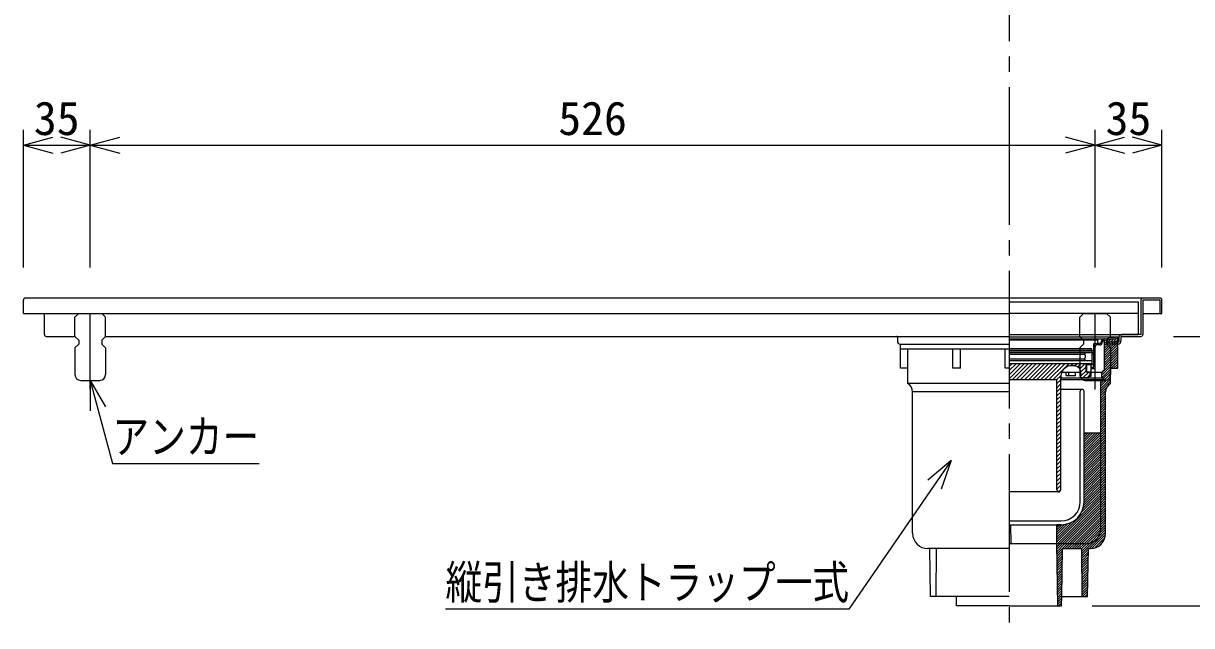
# Model space of a CAD drawing. Units: millimetres, scale not verified. Extents: x -1092 to 1092, y -744 to 696.
# Drawn here: x -390 to 222, y -137 to 178 of the extents above; entities that cross this region are included whole.
import ezdxf
from ezdxf.enums import TextEntityAlignment as Align

# ---------------------------------------------------------------- set-up
doc = ezdxf.new("R2010")
doc.units = ezdxf.units.MM
doc.header["$LTSCALE"] = 8
for name, pattern in [('CHAIN1', [8, 5, -1, 1, -1]), ('CHAIN2', [12, 9, -1, 1, -1]), ('DASHED2', [3, 2, -1])]:
    doc.linetypes.add(name, pattern=pattern)
for name, color, linetype in [('0-0_計極細', 2, 'Continuous'), ('0-1_計細線', 3, 'Continuous'), ('0-5_寸法線', 7, 'Continuous')]:
    doc.layers.add(name, color=color, linetype=linetype)
doc.styles.add('ＭＳ ゴシック', font='')
doc.styles.get('ＭＳ ゴシック').set_extended_font_data('MS Gothic')

msp = doc.modelspace()

# ---------------------------------------------------------------- linework, layer by layer
at = {"layer": '0-0_計極細', "linetype": 'CHAIN2'}
msp.add_line((126.004, 432.889), (126.004, -139.452), dxfattribs=at)
at = {"layer": '0-0_計極細', "linetype": 'CHAIN1'}
msp.add_line((-354.996, -13.261), (-354.996, 31.792), dxfattribs=at)
at = {"layer": '0-0_計極細', "linetype": 'DASHED2'}
msp.add_line((171.004, -13.261), (171.004, 31.792), dxfattribs=at)
at = {"layer": '0-0_計極細'}
for p, q in [((126.004, 14.227), (182.904, 14.227)), ((126.004, 13.241), (175.983, 13.241)), ((126.004, 12.741), (171.954, 12.741)), ((172.454, 10.941), (172.454, 12.241)), ((172.504, 10.741), (172.504, 13.241)), ((175.983, 13.241), (182.904, 14.227)), ((175.983, 12.534), (182.904, 13.52)), ((175.983, 12.234), (176.333, 12.584)), ((175.983, -2.78), (175.983, 12.541)), ((176.065, 11.044), (177.817, 12.796)), ((177.504, 11.21), (179.301, 13.007)), ((178.944, 11.377), (180.785, 13.218)), ((180.383, 11.543), (182.269, 13.43)), ((181.822, 11.709), (182.904, 12.791)), ((169.504, 6.342), (126.004, 6.342)), ((126.004, 6.147), (170.154, 6.147)), ((126.204, 8.241), (169.204, 8.241)), ((126.204, 7.241), (169.804, 7.241)), ((165.754, 6.147), (165.754, 5.647)), ((169.204, 7.241), (169.204, 8.241)), ((169.354, 4.647), (170.154, 6.147)), ((169.504, 6.342), (169.504, 7.241)), ((170.304, -1.559), (170.304, 8.991)), ((171.004, -2.259), (171.004, 8.991)), ((173.245, 10.741), (172.054, 10.741)), ((173.245, 10.041), (172.054, 10.041)), ((182.904, 11.834), (175.983, 11.034)), ((175.983, 5.87), (181.822, 11.709)), ((175.983, 7.143), (180.383, 11.543)), ((175.983, 4.597), (182.904, 11.518)), ((175.983, 8.416), (178.944, 11.377)), ((175.983, 9.689), (177.504, 11.21)), ((175.983, 10.961), (176.065, 11.044)), ((175.983, 3.325), (182.904, 10.246)), ((175.983, 2.052), (182.904, 8.973)), ((175.983, 0.779), (182.904, 7.7)), ((175.983, -0.494), (182.904, 6.427)), ((126.004, 2.847), (165.254, 2.847)), ((126.004, 1.847), (169.354, 1.847)), ((169.504, 1.742), (126.004, 1.742)), ((126.004, -7.622), (133.868, 0.242)), ((126.004, -5.501), (131.747, 0.242)), ((126.004, -3.379), (129.625, 0.242)), ((126.004, -1.258), (127.504, 0.242)), ((127.781, -7.966), (135.989, 0.242)), ((129.903, -7.966), (138.111, 0.242)), ((132.024, -7.966), (140.232, 0.242)), ((134.145, -7.966), (142.353, 0.242)), ((136.267, -7.966), (144.475, 0.242)), ((138.388, -7.966), (146.596, 0.242)), ((140.509, -7.966), (148.717, 0.242)), ((142.631, -7.966), (150.839, 0.242)), ((144.752, -7.966), (152.96, 0.242)), ((146.873, -7.966), (155.081, 0.242)), ((148.995, -7.966), (157.203, 0.242)), ((158.251, -0.831), (159.324, 0.242)), ((160.282, -0.921), (161.445, 0.242)), ((161.832, -1.492), (163.566, 0.242)), ((162.981, -2.465), (165.688, 0.242)), ((165.754, 4.647), (165.254, 5.147)), ((165.754, 4.647), (165.754, 3.347)), ((165.754, 2.347), (165.754, 1.847)), ((169.504, 0.242), (166.254, 0.242)), ((169.354, 4.647), (169.354, 1.847)), ((169.504, 0.242), (169.504, 1.742)), ((174.504, -4.518), (182.904, 3.882)), ((174.504, -5.791), (182.904, 2.609)), ((175.983, -1.767), (182.904, 5.154)), ((179.402, -2.166), (182.904, 1.336)), ((180.675, -2.166), (182.904, 0.063)), ((151.004, -8.078), (153.051, -6.031)), ((153.561, -4.259), (163.502, -4.259)), ((155.79, -5.959), (155.79, -4.259)), ((155.79, -5.959), (160.79, -5.959)), ((157.29, -5.959), (157.29, -4.259)), ((160.79, -5.959), (160.79, -4.259)), ((163.502, -4.065), (166.254, -1.313)), ((163.504, -6.185), (166.254, -3.435)), ((163.504, -7.158), (163.504, -4.158)), ((164.652, -7.158), (167.652, -4.158)), ((166.254, -0.259), (170.304, -0.259)), ((166.754, -4.158), (166.754, -0.259)), ((166.794, -7.137), (168.483, -5.448)), ((169.004, -6.259), (169.004, -0.259)), ((169.004, -1.559), (170.304, -1.559)), ((169.004, -2.259), (171.004, -2.259)), ((169.004, -4.259), (174.504, -4.259)), ((174.004, -10.11), (179.004, -5.11)), ((174.504, -7.064), (179.004, -2.564)), ((175.983, -2.78), (174.504, -4.259)), ((175.264, -7.577), (179.004, -3.837)), ((181.948, -2.166), (182.904, -1.21)), ((126.004, -7.966), (151.004, -7.966)), ((151.004, -65.758), (151.004, -7.966)), ((151.004, -10.199), (153.004, -8.199)), ((151.004, -12.321), (153.004, -10.321)), ((153.004, -8.261), (153.004, -6.784)), ((153.004, -65.758), (153.004, -6.784)), ((153.004, -7.166), (174.504, -7.166)), ((153.004, -7.966), (175.983, -7.966)), ((166.504, -7.158), (163.504, -7.158)), ((168.174, -6.259), (169.004, -6.259)), ((174.004, -11.382), (179.004, -6.382)), ((174.004, -12.655), (179.004, -7.655)), ((174.004, -35.044), (174.004, -7.966)), ((174.004, -8.837), (174.875, -7.966)), ((174.004, -13.928), (179.004, -8.928)), ((174.004, -15.201), (177.128, -12.076)), ((151.004, -14.442), (153.004, -12.442)), ((151.004, -16.563), (153.004, -14.563)), ((151.004, -18.685), (153.004, -16.685)), ((164.254, -13.166), (153.004, -13.166)), ((163.254, -71.966), (163.254, -14.166)), ((165.254, -71.966), (165.254, -14.166)), ((174.004, -16.474), (176.534, -13.943)), ((174.004, -17.746), (176.504, -15.246)), ((174.004, -19.019), (176.504, -16.519)), ((174.004, -20.292), (176.504, -17.792)), ((151.004, -20.806), (153.004, -18.806)), ((151.004, -22.927), (153.004, -20.927)), ((151.004, -25.049), (153.004, -23.049)), ((174.004, -21.565), (176.504, -19.065)), ((174.004, -22.837), (176.504, -20.337)), ((174.004, -24.11), (176.504, -21.61)), ((174.004, -25.383), (176.504, -22.883)), ((174.004, -26.656), (176.504, -24.156)), ((151.004, -27.17), (153.004, -25.17)), ((151.004, -29.291), (153.004, -27.291)), ((151.004, -31.413), (153.004, -29.412)), ((174.004, -27.929), (176.504, -25.429)), ((174.004, -29.201), (176.504, -26.701)), ((174.004, -30.474), (176.504, -27.974)), ((174.004, -31.747), (176.504, -29.247)), ((174.004, -33.02), (176.504, -30.52)), ((151.004, -33.534), (153.004, -31.534)), ((151.004, -35.655), (153.004, -33.655)), ((151.004, -37.776), (153.004, -35.776)), ((165.254, -44.315), (174.004, -35.565)), ((173.129, -36.036), (165.254, -36.036)), ((165.254, -43.043), (172.26, -36.036)), ((165.254, -41.77), (170.987, -36.036)), ((165.254, -40.497), (169.714, -36.036)), ((165.254, -39.224), (168.442, -36.036)), ((165.254, -37.951), (167.169, -36.036)), ((165.254, -36.679), (165.896, -36.036)), ((174.004, -34.293), (176.504, -31.793)), ((174.004, -35.565), (176.504, -33.065)), ((174.004, -36.838), (176.504, -34.338)), ((174.004, -85.966), (174.004, -35.044)), ((174.004, -38.111), (176.504, -35.611)), ((151.004, -39.898), (153.004, -37.898)), ((151.004, -42.019), (153.004, -40.019)), ((151.004, -44.14), (153.004, -42.14)), ((165.254, -45.588), (174.004, -36.838)), ((165.254, -46.861), (174.004, -38.111)), ((165.254, -48.134), (174.004, -39.384)), ((165.254, -49.407), (174.004, -40.657)), ((165.254, -50.679), (174.004, -41.929)), ((174.004, -39.384), (176.504, -36.884)), ((174.004, -40.657), (176.504, -38.157)), ((174.004, -41.929), (176.504, -39.429)), ((174.004, -43.202), (176.504, -40.702)), ((174.004, -44.475), (176.504, -41.975)), ((151.004, -46.262), (153.004, -44.262)), ((151.004, -48.383), (153.004, -46.383)), ((151.004, -50.504), (153.004, -48.504)), ((165.254, -51.952), (174.004, -43.202)), ((165.254, -53.225), (174.004, -44.475)), ((165.254, -71.966), (165.254, -44.966)), ((165.254, -54.498), (174.004, -45.748)), ((165.254, -55.771), (174.004, -47.021)), ((165.254, -57.043), (174.004, -48.293)), ((174.004, -45.748), (176.504, -43.248)), ((174.004, -47.021), (176.504, -44.521)), ((174.004, -48.293), (176.504, -45.793)), ((174.004, -49.566), (176.504, -47.066)), ((174.004, -50.839), (176.504, -48.339)), ((151.004, -52.626), (153.004, -50.626)), ((151.004, -54.747), (153.004, -52.747)), ((151.004, -56.868), (153.004, -54.868)), ((165.254, -58.316), (174.004, -49.566)), ((165.254, -59.589), (174.004, -50.839)), ((165.254, -60.862), (174.004, -52.112)), ((165.254, -62.134), (174.004, -53.384)), ((165.254, -63.407), (174.004, -54.657)), ((174.004, -52.112), (176.504, -49.612)), ((174.004, -53.384), (176.504, -50.884)), ((174.004, -54.657), (176.504, -52.157)), ((174.004, -55.93), (176.504, -53.43)), ((174.004, -57.203), (176.504, -54.703)), ((151.004, -58.99), (153.004, -56.99)), ((151.004, -61.111), (153.004, -59.111)), ((165.254, -64.68), (174.004, -55.93)), ((165.254, -65.953), (174.004, -57.203)), ((165.254, -67.226), (174.004, -58.476)), ((165.254, -68.498), (174.004, -59.748)), ((165.254, -69.771), (174.004, -61.021)), ((174.004, -58.476), (176.504, -55.976)), ((174.004, -59.748), (176.504, -57.248)), ((174.004, -61.021), (176.504, -58.521)), ((174.004, -62.294), (176.504, -59.794)), ((174.004, -63.567), (176.504, -61.067)), ((152.004, -66.758), (126.004, -66.758)), ((151.004, -63.232), (153.004, -61.232)), ((151.004, -65.354), (153.004, -63.354)), ((151.753, -66.726), (153.004, -65.475)), ((164.767, -75.349), (174.004, -66.112)), ((165.125, -73.718), (174.004, -64.84)), ((165.248, -72.322), (174.004, -63.567)), ((165.254, -71.044), (174.004, -62.294)), ((174.004, -64.84), (176.504, -62.34)), ((174.004, -66.112), (176.504, -63.612)), ((174.004, -67.385), (176.504, -64.885)), ((174.004, -68.658), (176.504, -66.158)), ((151.004, -91.658), (174.004, -68.658)), ((151.004, -92.931), (174.004, -69.931)), ((151.242, -93.966), (174.004, -71.204)), ((152.514, -93.966), (174.004, -72.476)), ((163.915, -77.474), (174.004, -67.385)), ((174.004, -69.931), (176.504, -67.431)), ((174.004, -71.204), (176.504, -68.704)), ((174.004, -72.476), (176.504, -69.976)), ((174.004, -73.749), (176.504, -71.249)), ((174.004, -75.022), (176.504, -72.522)), ((153.787, -93.966), (174.004, -73.749)), ((155.06, -93.966), (174.004, -75.022)), ((156.333, -93.966), (174.004, -76.295)), ((157.606, -93.966), (174.004, -77.568)), ((158.878, -93.966), (174.004, -78.84)), ((174.004, -76.295), (176.504, -73.795)), ((174.004, -77.568), (176.504, -75.068)), ((174.004, -78.84), (176.504, -76.34)), ((174.004, -80.113), (176.504, -77.613)), ((174.004, -81.386), (176.504, -78.886)), ((126.004, -81.966), (153.254, -81.966)), ((126.004, -83.966), (126.935, -83.966)), ((126.935, -83.966), (153.254, -83.966)), ((127, -93.469), (126.935, -83.976)), ((151.004, -90.385), (158.762, -82.627)), ((151.004, -89.112), (156.637, -83.479)), ((151.004, -87.84), (155.006, -83.837)), ((151.004, -86.567), (153.61, -83.96)), ((151.004, -93.966), (151.004, -83.966)), ((153.254, -83.966), (151.004, -83.966)), ((151.004, -85.294), (152.332, -83.966)), ((151.004, -84.021), (151.059, -83.966)), ((160.151, -93.966), (174.004, -80.113)), ((161.424, -93.966), (174.004, -81.386)), ((162.697, -93.966), (174.004, -82.659)), ((163.97, -93.966), (174.004, -83.931)), ((165.242, -93.966), (174.004, -85.204)), ((173.736, -88.017), (176.504, -85.25)), ((173.986, -86.495), (176.504, -83.977)), ((174.004, -82.659), (176.504, -80.159)), ((174.004, -83.931), (176.504, -81.431)), ((174.004, -85.204), (176.504, -82.704)), ((166.533, -93.948), (173.986, -86.495)), ((167.833, -96.466), (176.504, -87.795)), ((168.055, -93.698), (173.736, -88.017)), ((169.131, -96.441), (176.479, -89.093)), ((170.334, -92.693), (172.731, -90.296)), ((170.681, -96.164), (176.202, -90.643)), ((172.731, -90.296), (176.504, -86.523)), ((87.754, -121.466), (88.004, -96.466)), ((151.504, -126.466), (151.004, -93.966)), ((166.004, -93.966), (151.004, -93.966)), ((151.007, -94.2), (151.242, -93.966)), ((151.027, -95.453), (152.514, -93.966)), ((151.046, -96.707), (153.787, -93.966)), ((151.065, -97.96), (155.06, -93.966)), ((151.085, -99.214), (156.333, -93.966)), ((151.104, -100.468), (153.985, -97.586)), ((153.587, -121.466), (154.004, -96.466)), ((154.004, -96.466), (164.004, -96.466)), ((155.106, -96.466), (157.606, -93.966)), ((156.378, -96.466), (158.878, -93.966)), ((157.651, -96.466), (160.151, -93.966)), ((158.924, -96.466), (161.424, -93.966)), ((160.197, -96.466), (162.697, -93.966)), ((161.47, -96.466), (163.97, -93.966)), ((162.742, -96.466), (165.242, -93.966)), ((164.004, -96.477), (166.533, -93.948)), ((164.254, -121.466), (164.004, -96.466)), ((164.016, -97.737), (168.055, -93.698)), ((164.029, -98.997), (170.334, -92.693)), ((164.042, -100.258), (167.498, -96.801)), ((173.113, -95.004), (175.042, -93.075)), ((151.123, -101.721), (153.964, -98.881)), ((151.142, -102.975), (153.942, -100.175)), ((151.162, -104.228), (153.92, -101.469)), ((151.181, -105.482), (153.899, -102.764)), ((164.054, -101.518), (167.478, -98.094)), ((164.067, -102.778), (167.457, -99.388)), ((164.079, -104.038), (167.436, -100.681)), ((164.092, -105.298), (167.416, -101.975)), ((164.105, -106.558), (167.395, -103.268)), ((151.2, -106.735), (153.877, -104.058)), ((151.219, -107.989), (153.856, -105.352)), ((151.239, -109.242), (153.834, -106.647)), ((151.258, -110.496), (153.813, -107.941)), ((151.277, -111.749), (153.791, -109.235)), ((164.117, -107.819), (167.374, -104.562)), ((164.13, -109.079), (167.354, -105.855)), ((164.142, -110.339), (167.333, -107.149)), ((164.155, -111.599), (167.312, -108.442)), ((164.168, -112.859), (167.291, -109.736)), ((151.297, -113.003), (153.769, -110.53)), ((151.316, -114.256), (153.748, -111.824)), ((151.335, -115.51), (153.726, -113.119)), ((151.354, -116.763), (153.705, -114.413)), ((151.374, -118.017), (153.683, -115.707)), ((164.18, -114.12), (167.271, -111.029)), ((164.193, -115.38), (167.25, -112.323)), ((164.206, -116.64), (167.229, -113.616)), ((164.218, -117.9), (167.209, -114.91)), ((151.393, -119.27), (153.661, -117.002)), ((151.412, -120.524), (153.64, -118.296)), ((151.432, -121.777), (153.618, -119.59)), ((151.451, -123.031), (153.597, -120.885)), ((151.47, -124.284), (153.575, -122.179)), ((164.231, -119.16), (167.188, -116.203)), ((164.243, -120.421), (167.167, -117.497)), ((164.471, -121.466), (167.147, -118.79)), ((165.744, -121.466), (167.126, -120.084)), ((167.017, -121.466), (167.105, -121.377)), ((151.489, -125.538), (153.554, -123.474)), ((151.834, -126.466), (153.532, -124.768)), ((153.107, -126.466), (153.51, -126.062))]:
    msp.add_line(p, q, dxfattribs=at)
for points in [[(170.304, 7.741), (170.304, 10.741), (172.254, 10.741)], [(126.004, 5.147), (165.254, 5.147), (165.754, 5.647)], [(166.254, -4.158), (166.254, 0.242), (126.004, 0.242)], [(165.754, 2.347), (165.254, 2.847), (165.754, 3.347)], [(168.504, -5.158), (168.504, -4.158), (166.254, -4.158)], [(175.983, -7.966), (174.504, -7.166), (174.504, -4.259)], [(151.005, -94.068), (151.004, -93.966), (126.004, -93.966)]]:
    msp.add_lwpolyline(points, dxfattribs=at)
for centre, radius, start, end in [((171.954, 12.241), 0.5, 24.05455, 90), ((171.954, 12.241), 0.5, 0, 24.05455), ((175.983, 11.491), 1.75, 90, 175.84901), ((175.983, 11.491), 1.05, 90, 175.84901), ((169.804, 7.741), 0.5, 270, 360), ((172.054, 8.991), 1.75, 90, 180), ((172.054, 8.991), 1.05, 90, 180), ((172.254, 10.941), 0.2, 270, 360), ((173.245, 11.741), 1, 270, 356.64911), ((173.245, 11.741), 1.7, 270, 356.64911), ((159.004, -6.784), 6, 55.16629, 180), ((160.504, -4.158), 3, 0, 50.0295), ((166.504, -5.158), 2, 270, 360), ((164.254, -14.166), 1, 90, 180), ((164.254, -14.166), 1, 0, 90), ((173.004, -35.044), 1, 277.18076, 360), ((152.004, -65.758), 1, 180, 270.00046), ((152.004, -65.758), 1, 269.99954, 360), ((153.254, -71.966), 10, 270, 360), ((153.254, -71.966), 12, 270, 360), ((166.004, -85.966), 8, 270, 360), ((127.5, -93.466), 0.5, 180.39514, 270)]:
    msp.add_arc(centre, radius, start, end, dxfattribs=at)
at = {"layer": '0-1_計細線'}
for p, q in [((-389.996, 26.534), (-389.996, 33.534)), ((126.004, 32.634), (193.504, 32.634)), ((193.504, 32.634), (193.504, 15.534)), ((195.004, 33.534), (195.004, 15.534)), ((206.004, 26.534), (206.004, 33.534)), ((-389.996, 26.534), (126.004, 26.534)), ((-378.996, 15.534), (-378.996, 26.534)), ((-360.996, 26.522), (-362.996, 24.522)), ((-362.996, 14.522), (-362.996, 24.522)), ((-360.996, 26.522), (-348.996, 26.522)), ((-346.996, 24.522), (-348.996, 26.522)), ((-346.996, 14.522), (-346.996, 24.522)), ((126.004, 26.634), (193.504, 26.634)), ((205.004, 26.534), (206.004, 26.534)), ((-377.996, 14.534), (-362.996, 14.534)), ((-362.996, 14.522), (-360.996, 12.522)), ((-360.996, 12.522), (-360.996, 10.522)), ((-346.996, 14.522), (-348.996, 12.522)), ((-348.996, 12.522), (-348.996, 10.522)), ((-346.996, 14.534), (126.004, 14.534)), ((67.504, 14.034), (67.504, 12.034)), ((126.004, 15.534), (193.504, 15.534)), ((182.904, -1.61), (182.904, 14.213)), ((183.504, 14.034), (183.504, 12.034)), ((184.504, 14.034), (184.504, 12.034)), ((195.004, 15.534), (185.004, 15.534)), ((185.004, 14.534), (195.004, 14.534)), ((-360.996, 10.522), (-362.996, 8.522)), ((-362.996, 8.522), (-362.996, -5.478)), ((-348.996, 10.522), (-346.996, 8.522)), ((-346.996, 8.522), (-346.996, -5.478)), ((69.004, 10.534), (126.004, 10.534)), ((69.104, -2.166), (69.104, 10.534)), ((126.004, 7.834), (69.104, 7.834)), ((73.004, -10.166), (73.004, 7.834)), ((96.504, -2.166), (96.504, 7.834)), ((100.504, -2.166), (100.504, 7.834)), ((124.004, -2.166), (124.004, 7.834)), ((183.004, 10.534), (177.004, 10.534)), ((73.004, -2.166), (69.104, -2.166)), ((100.504, -2.166), (96.504, -2.166)), ((126.004, -2.166), (124.004, -2.166)), ((179.004, -10.166), (179.004, -2.166)), ((-359.996, -8.478), (-349.996, -8.478)), ((126.004, -10.166), (73.004, -10.166)), ((126.004, -14.496), (75.504, -14.496)), ((75.504, -88.466), (75.504, -14.496)), ((176.504, -88.466), (176.504, -14.496)), ((126.004, -96.466), (83.504, -96.466)), ((84.904, -121.466), (84.504, -96.466)), ((167.104, -121.466), (167.504, -96.466)), ((167.504, -96.466), (168.504, -96.466)), ((126.004, -121.466), (84.904, -121.466)), ((98.504, -126.466), (98.42, -121.466)), ((153.504, -126.466), (153.587, -121.466)), ((153.587, -121.466), (167.104, -121.466)), ((101.447, -126.466), (98.504, -126.466)), ((126.004, -126.466), (101.447, -126.466)), ((126.004, -126.466), (150.56, -126.466)), ((150.56, -126.466), (153.504, -126.466))]:
    msp.add_line(p, q, dxfattribs=at)
at = {"layer": '0-1_計細線', "linetype": 'DASHED2'}
for p, q in [((165.004, 26.522), (163.004, 24.522)), ((163.004, 14.522), (163.004, 24.522)), ((165.004, 26.522), (177.004, 26.522)), ((179.004, 24.522), (177.004, 26.522)), ((179.004, 14.522), (179.004, 24.522)), ((163.004, 8.522), (163.004, -5.478)), ((179.004, 8.522), (179.004, -5.478)), ((166.004, -8.478), (176.004, -8.478))]:
    msp.add_line(p, q, dxfattribs=at)
at = {"layer": '0-1_計細線'}
for points in [[(205.004, 34.534), (196.004, 34.534), (-388.996, 34.534)], [(196.004, 26.534), (205.004, 26.534), (205.004, 33.534), (196.004, 33.534), (196.004, 15.534)], [(183.004, 11.534), (177.004, 11.534), (177.004, 10.534)], [(179.004, -2.166), (182.904, -2.166), (182.904, -1.61)]]:
    msp.add_lwpolyline(points, dxfattribs=at)
at = {"layer": '0-1_計細線', "linetype": 'DASHED2'}
for points in [[(163.004, 14.522), (165.004, 12.522), (165.004, 10.522), (163.004, 8.522)], [(179.004, 14.522), (177.004, 12.522), (177.004, 10.522), (179.004, 8.522)]]:
    msp.add_lwpolyline(points, dxfattribs=at)
at = {"layer": '0-1_計細線'}
for centre, radius, start, end in [((-388.996, 33.534), 1, 90, 180), ((196.004, 33.534), 1, 90, 180), ((205.004, 33.534), 1, 0, 90), ((-377.996, 15.534), 1, 180, 270), ((67.004, 14.034), 0.5, 0, 90), ((185.004, 14.034), 1.5, 90, 180), ((185.004, 14.034), 0.5, 90, 180), ((195.004, 15.534), 1, 270, 360), ((69.004, 12.034), 1.5, 180, 270), ((183.004, 12.034), 1.5, 270, 360), ((183.004, 12.034), 0.5, 270, 360), ((-359.996, -5.478), 3, 180, 270), ((-349.996, -5.478), 3, 270, 360), ((70.504, -14.496), 5, 0, 60), ((181.504, -14.496), 5, 120, 180), ((83.504, -88.466), 8, 180, 270), ((168.504, -88.466), 8, 270, 360)]:
    msp.add_arc(centre, radius, start, end, dxfattribs=at)
at = {"layer": '0-1_計細線', "linetype": 'DASHED2'}
for centre, start, end in [((166.004, -5.478), 180, 270), ((176.004, -5.478), 270, 360)]:
    msp.add_arc(centre, 3, start, end, dxfattribs=at)
at = {"layer": '0-5_寸法線'}
for p, q in [((-389.996, 50.534), (-389.996, 122.534)), ((-354.996, 50.534), (-354.996, 122.534)), ((171.004, 50.534), (171.004, 122.534)), ((206.004, 50.534), (206.004, 122.534)), ((-389.996, 114.534), (-374.541, 118.675)), ((-354.996, 114.534), (-370.451, 118.675)), ((-354.996, 114.534), (-339.541, 118.675)), ((171.004, 114.534), (155.549, 118.675)), ((171.004, 114.534), (186.459, 118.675)), ((206.004, 114.534), (190.549, 118.675)), ((-389.996, 114.534), (-374.541, 110.393)), ((-389.996, 114.534), (-354.996, 114.534)), ((-354.996, 114.534), (-370.451, 110.393)), ((-354.996, 114.534), (-339.541, 110.393)), ((-354.996, 114.534), (171.004, 114.534)), ((171.004, 114.534), (155.549, 110.393)), ((171.004, 114.534), (186.459, 110.393)), ((171.004, 114.534), (206.004, 114.534)), ((206.004, 114.534), (190.549, 110.393)), ((212.004, 14.534), (294.004, 14.534)), ((212.004, 14.534), (294.004, 14.534)), ((-354.996, -8.478), (-346.996, -22.335)), ((-354.996, -8.478), (-354.996, -24.478)), ((95.701, -50.362), (83.527, -60.745)), ((95.701, -50.362), (90.349, -65.441)), ((169.504, -126.466), (294.004, -126.466)), ((169.504, -126.466), (350.004, -126.466))]:
    msp.add_line(p, q, dxfattribs=at)
for points in [[(-354.996, -8.478), (-343.348, -51.951), (-266.548, -51.951)], [(95.701, -50.362), (42.159, -128.142), (-169.041, -128.142)]]:
    msp.add_lwpolyline(points, dxfattribs=at)

# ---------------------------------------------------------------- texts
at = {"layer": '0-5_寸法線', "style": 'ＭＳ ゴシック'}
for s, p in [('35', (-384.496, 114.534)), ('526', (-109.996, 114.534)), ('35', (176.504, 114.534))]:
    msp.add_text(s, height=17.6, dxfattribs=at).set_placement(p, align=Align.BOTTOM_LEFT)
at = {"layer": '0-5_寸法線', "style": 'ＭＳ ゴシック', "width": 0.8}
for s, p in [('アンカー', (-343.348, -51.951)), ('縦引き排水トラップ一式', (-169.041, -128.142))]:
    msp.add_text(s, height=17.6, dxfattribs=at).set_placement(p, align=Align.BOTTOM_LEFT)

doc.saveas('drawing.dxf')
